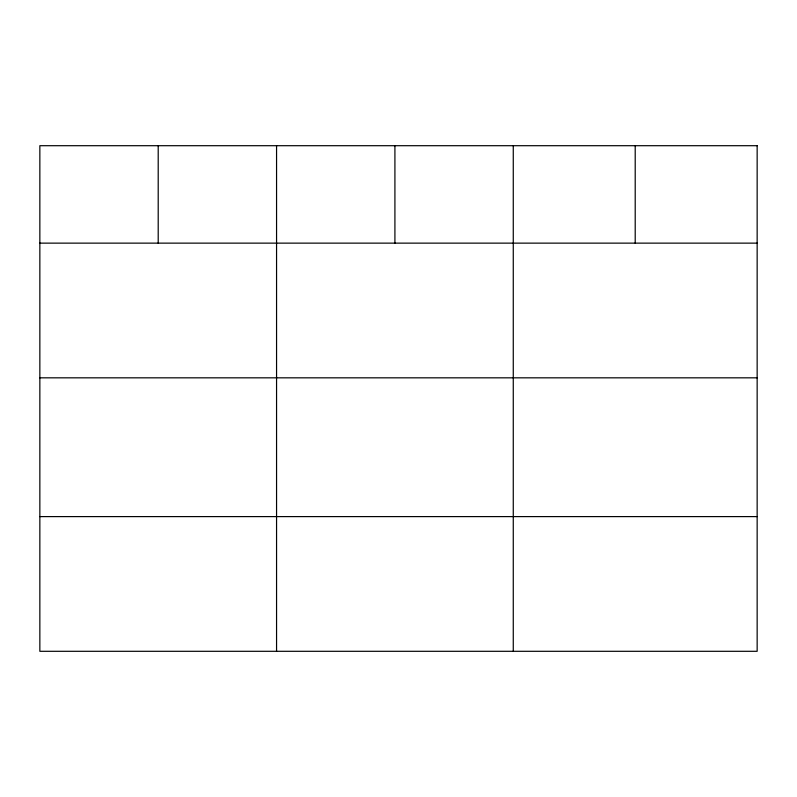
<?xml version="1.0" encoding="UTF-8"?>
<svg xmlns="http://www.w3.org/2000/svg" width="797" height="797" viewBox="0 0 797 797"><rect width="100%" height="100%" fill="white"/><g stroke="black" fill="none" stroke-linecap="round" stroke-linejoin="round"><path stroke-width="1.2" d="M39.85 243.135L757.15 243.135M39.85 377.828L757.15 377.828M39.85 516.605L757.15 516.605M635.209 145.702L635.209 243.135M513.268 145.702L513.268 651.298M394.913 145.702L394.913 243.135M276.559 145.702L276.559 651.298M158.204 145.702L158.204 243.135M757.15 145.702L39.85 145.702L39.85 651.298L757.15 651.298L757.15 145.702"/></g></svg>
